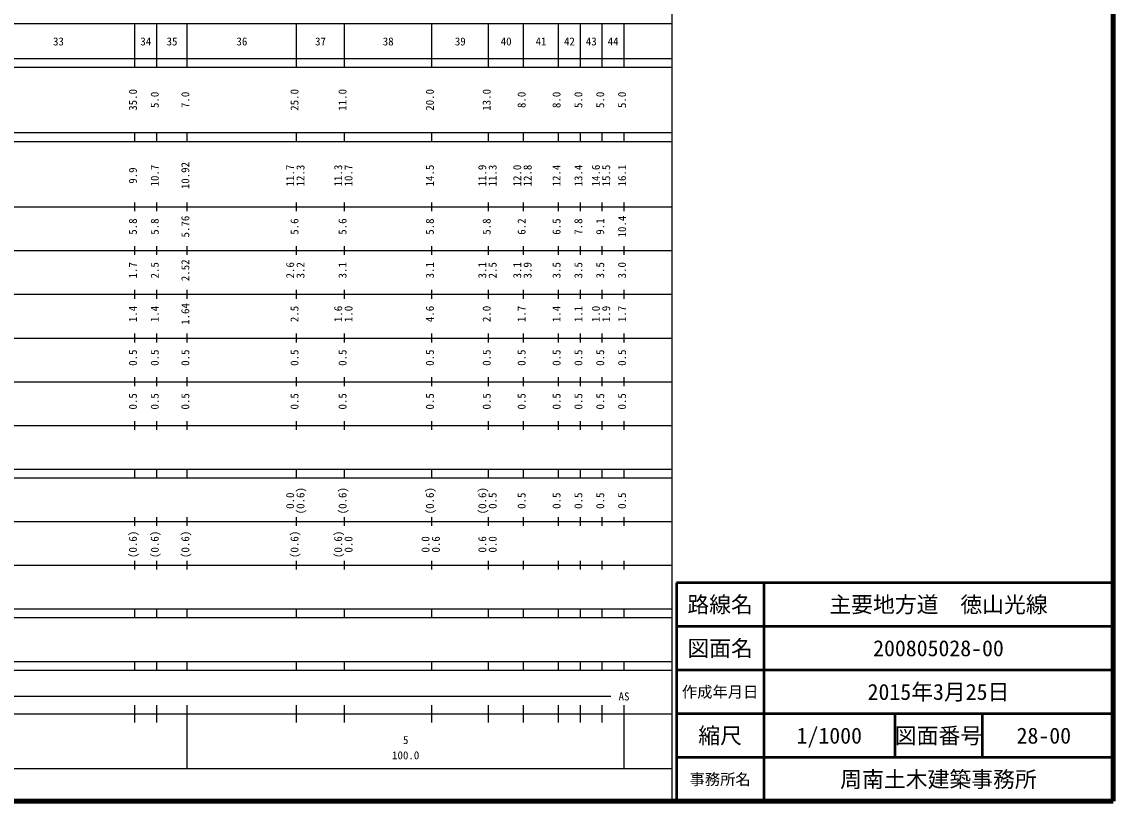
# Model space of a CAD drawing. Units: millimetres on the paper, enlarged 1000 times. Extents: x 40000 to 680000, y 20000 to 380000.
# Drawn here: x 430108 to 680000, y 20000 to 198357 of the extents above; entities that cross this region are included whole.
import ezdxf
from ezdxf.enums import TextEntityAlignment as Align

# ---------------------------------------------------------------- set-up
doc = ezdxf.new("R2010")
doc.units = ezdxf.units.MM
doc.header["$LTSCALE"] = 1000
for name, color, linetype, lineweight in [('M-TTL', 2, 'Continuous', 140), ('M-TTL-BAND', 7, 'Continuous', 25), ('M-TTL-FRAM', 2, 'Continuous', 50), ('M-TTL-LINE', 7, 'Continuous', 50)]:
    doc.layers.add(name, color=color, linetype=linetype, lineweight=lineweight)
doc.layers.add('M-TTL-TXT', color=7, linetype='Continuous')
doc.styles.add('ＭＳ ゴシック', font='')
doc.styles.get('ＭＳ ゴシック').set_extended_font_data('MS Gothic')

msp = doc.modelspace()

# ---------------------------------------------------------------- linework, layer by layer
at = {"layer": 'M-TTL'}
for p, q in [((680000, 20000), (680000, 380000)), ((40000, 20000), (680000, 20000))]:
    msp.add_line(p, q, dxfattribs=at)
at = {"layer": 'M-TTL-BAND'}
for p, q in [((579000, 20000), (579000, 370000)), ((68000, 198000), (579000, 198000)), ((456000, 188000), (456000, 198000)), ((461000, 188000), (461000, 198000)), ((468000, 188000), (468000, 198000)), ((493000, 188000), (493000, 198000)), ((504000, 188000), (504000, 198000)), ((524000, 188000), (524000, 198000)), ((537000, 188000), (537000, 198000)), ((545000, 188000), (545000, 198000)), ((553000, 188000), (553000, 198000)), ((558000, 188000), (558000, 198000)), ((563000, 188000), (563000, 198000)), ((568000, 188000), (568000, 198000)), ((40000, 190000), (579000, 190000)), ((40000, 188000), (579000, 188000)), ((40000, 173000), (579000, 173000)), ((456000, 171000), (456000, 173000)), ((461000, 171000), (461000, 173000)), ((468000, 171000), (468000, 173000)), ((493000, 171000), (493000, 173000)), ((504000, 171000), (504000, 173000)), ((524000, 171000), (524000, 173000)), ((537000, 171000), (537000, 173000)), ((545000, 171000), (545000, 173000)), ((553000, 171000), (553000, 173000)), ((558000, 171000), (558000, 173000)), ((563000, 171000), (563000, 173000)), ((568000, 171000), (568000, 173000)), ((40000, 171000), (579000, 171000)), ((40000, 156000), (579000, 156000)), ((456000, 155000), (456000, 157000)), ((461000, 155000), (461000, 157000)), ((468000, 155000), (468000, 157000)), ((493000, 155000), (493000, 157000)), ((504000, 155000), (504000, 157000)), ((524000, 155000), (524000, 157000)), ((537000, 155000), (537000, 157000)), ((545000, 155000), (545000, 157000)), ((553000, 155000), (553000, 157000)), ((558000, 155000), (558000, 157000)), ((563000, 155000), (563000, 157000)), ((568000, 155000), (568000, 157000)), ((46000, 146000), (579000, 146000)), ((456000, 145000), (456000, 147000)), ((461000, 145000), (461000, 147000)), ((468000, 145000), (468000, 147000)), ((493000, 145000), (493000, 147000)), ((504000, 145000), (504000, 147000)), ((524000, 145000), (524000, 147000)), ((537000, 145000), (537000, 147000)), ((545000, 145000), (545000, 147000)), ((553000, 145000), (553000, 147000)), ((558000, 145000), (558000, 147000)), ((563000, 145000), (563000, 147000)), ((568000, 145000), (568000, 147000)), ((52000, 136000), (579000, 136000)), ((456000, 135000), (456000, 137000)), ((461000, 135000), (461000, 137000)), ((468000, 135000), (468000, 137000)), ((493000, 135000), (493000, 137000)), ((504000, 135000), (504000, 137000)), ((524000, 135000), (524000, 137000)), ((537000, 135000), (537000, 137000)), ((545000, 135000), (545000, 137000)), ((553000, 135000), (553000, 137000)), ((558000, 135000), (558000, 137000)), ((563000, 135000), (563000, 137000)), ((568000, 135000), (568000, 137000)), ((46000, 126000), (579000, 126000)), ((456000, 125000), (456000, 127000)), ((461000, 125000), (461000, 127000)), ((468000, 125000), (468000, 127000)), ((493000, 125000), (493000, 127000)), ((504000, 125000), (504000, 127000)), ((524000, 125000), (524000, 127000)), ((537000, 125000), (537000, 127000)), ((545000, 125000), (545000, 127000)), ((553000, 125000), (553000, 127000)), ((558000, 125000), (558000, 127000)), ((563000, 125000), (563000, 127000)), ((568000, 125000), (568000, 127000)), ((52000, 116000), (579000, 116000)), ((456000, 115000), (456000, 117000)), ((461000, 115000), (461000, 117000)), ((468000, 115000), (468000, 117000)), ((493000, 115000), (493000, 117000)), ((504000, 115000), (504000, 117000)), ((524000, 115000), (524000, 117000)), ((537000, 115000), (537000, 117000)), ((545000, 115000), (545000, 117000)), ((553000, 115000), (553000, 117000)), ((558000, 115000), (558000, 117000)), ((563000, 115000), (563000, 117000)), ((568000, 115000), (568000, 117000)), ((46000, 106000), (579000, 106000)), ((456000, 105000), (456000, 107000)), ((461000, 105000), (461000, 107000)), ((468000, 105000), (468000, 107000)), ((493000, 105000), (493000, 107000)), ((504000, 105000), (504000, 107000)), ((524000, 105000), (524000, 107000)), ((537000, 105000), (537000, 107000)), ((545000, 105000), (545000, 107000)), ((553000, 105000), (553000, 107000)), ((558000, 105000), (558000, 107000)), ((563000, 105000), (563000, 107000)), ((568000, 105000), (568000, 107000)), ((40000, 96000), (579000, 96000)), ((456000, 94000), (456000, 96000)), ((461000, 94000), (461000, 96000)), ((468000, 94000), (468000, 96000)), ((493000, 94000), (493000, 96000)), ((504000, 94000), (504000, 96000)), ((524000, 94000), (524000, 96000)), ((537000, 94000), (537000, 96000)), ((545000, 94000), (545000, 96000)), ((553000, 94000), (553000, 96000)), ((558000, 94000), (558000, 96000)), ((563000, 94000), (563000, 96000)), ((568000, 94000), (568000, 96000)), ((40000, 94000), (579000, 94000)), ((456000, 83000), (456000, 85000)), ((461000, 83000), (461000, 85000)), ((468000, 83000), (468000, 85000)), ((493000, 83000), (493000, 85000)), ((504000, 83000), (504000, 85000)), ((524000, 83000), (524000, 85000)), ((537000, 83000), (537000, 85000)), ((545000, 83000), (545000, 85000)), ((553000, 83000), (553000, 85000)), ((558000, 83000), (558000, 85000)), ((563000, 83000), (563000, 85000)), ((568000, 83000), (568000, 85000)), ((49000, 84000), (579000, 84000)), ((456000, 73000), (456000, 75000)), ((461000, 73000), (461000, 75000)), ((468000, 73000), (468000, 75000)), ((493000, 73000), (493000, 75000)), ((504000, 73000), (504000, 75000)), ((524000, 73000), (524000, 75000)), ((537000, 73000), (537000, 75000)), ((545000, 73000), (545000, 75000)), ((553000, 73000), (553000, 75000)), ((558000, 73000), (558000, 75000)), ((563000, 73000), (563000, 75000)), ((568000, 73000), (568000, 75000)), ((40000, 74000), (579000, 74000)), ((40000, 64000), (579000, 64000)), ((456000, 62000), (456000, 64000)), ((461000, 62000), (461000, 64000)), ((468000, 62000), (468000, 64000)), ((493000, 62000), (493000, 64000)), ((504000, 62000), (504000, 64000)), ((524000, 62000), (524000, 64000)), ((537000, 62000), (537000, 64000)), ((545000, 62000), (545000, 64000)), ((553000, 62000), (553000, 64000)), ((558000, 62000), (558000, 64000)), ((563000, 62000), (563000, 64000)), ((568000, 62000), (568000, 64000)), ((40000, 62000), (579000, 62000)), ((40000, 52000), (579000, 52000)), ((40000, 50000), (579000, 50000)), ((456000, 50000), (456000, 52000)), ((461000, 50000), (461000, 52000)), ((468000, 50000), (468000, 52000)), ((493000, 50000), (493000, 52000)), ((504000, 50000), (504000, 52000)), ((524000, 50000), (524000, 52000)), ((537000, 50000), (537000, 52000)), ((545000, 50000), (545000, 52000)), ((553000, 50000), (553000, 52000)), ((558000, 50000), (558000, 52000)), ((563000, 50000), (563000, 52000)), ((568000, 50000), (568000, 52000)), ((71000, 44000), (565000, 44000)), ((40000, 40000), (579000, 40000)), ((456000, 38000), (456000, 42000)), ((461000, 38000), (461000, 42000)), ((468000, 27500), (468000, 42000)), ((493000, 38000), (493000, 42000)), ((504000, 38000), (504000, 42000)), ((524000, 38000), (524000, 42000)), ((537000, 38000), (537000, 42000)), ((545000, 38000), (545000, 42000)), ((553000, 38000), (553000, 42000)), ((558000, 38000), (558000, 42000)), ((563000, 38000), (563000, 42000)), ((568000, 27500), (568000, 42000)), ((68000, 27500), (579000, 27500))]:
    msp.add_line(p, q, dxfattribs=at)
at = {"layer": 'M-TTL-FRAM'}
for p, q in [((680000, 70000), (580000, 70000)), ((580000, 70000), (580000, 20000))]:
    msp.add_line(p, q, dxfattribs=at)
at = {"layer": 'M-TTL-LINE'}
for p, q in [((600000, 70000), (600000, 20000)), ((680000, 60000), (580000, 60000)), ((680000, 50000), (580000, 50000)), ((680000, 40000), (580000, 40000)), ((630000, 40000), (630000, 30000)), ((650000, 40000), (650000, 30000)), ((680000, 30000), (580000, 30000))]:
    msp.add_line(p, q, dxfattribs=at)

# ---------------------------------------------------------------- texts
at = {"layer": 'M-TTL-BAND', "style": 'ＭＳ ゴシック'}
for s, p in [('33', (438500, 192405)), ('34', (458500, 192405)), ('35', (464500, 192405)), ('36', (480500, 192405)), ('37', (498500, 192405)), ('38', (514000, 192405)), ('39', (530500, 192405)), ('40', (541000, 192405)), ('41', (549000, 192405)), ('42', (555500, 192405)), ('43', (560500, 192405)), ('44', (565500, 192405)), ('AS', (568000, 42500)), ('5', (518000, 32523)), ('100.0', (518000, 29033))]:
    msp.add_text(s, height=1833, dxfattribs=at).set_placement(p, align=Align.BOTTOM_CENTER)
for s, p in [('35.0', (457000, 180500)), ('25.0', (494000, 180500)), ('11.0', (505000, 180500)), ('20.0', (525000, 180500)), ('13.0', (538000, 180500)), ('5.0', (462000, 180500)), ('7.0', (469000, 180500)), ('8.0', (546000, 180500)), ('8.0', (554000, 180500)), ('5.0', (559000, 180500)), ('5.0', (564000, 180500)), ('5.0', (569000, 180500)), ('10.7', (462000, 163174)), ('10.92', (469000, 163174)), ('11.7', (493000, 163174)), ('12.3', (495370, 163174)), ('11.3', (504000, 163174)), ('10.7', (506370, 163174)), ('14.5', (525000, 163174)), ('11.9', (537000, 163174)), ('11.3', (539370, 163174)), ('12.0', (545000, 163174)), ('12.8', (547370, 163174)), ('12.4', (554000, 163174)), ('13.4', (559000, 163174)), ('14.6', (563000, 163174)), ('15.5', (565370, 163174)), ('16.1', (569000, 163174)), ('9.9', (457000, 163174)), ('5.8', (457000, 151500)), ('5.8', (462000, 151500)), ('5.76', (469000, 151500)), ('5.6', (494000, 151500)), ('5.6', (505000, 151500)), ('5.8', (525000, 151500)), ('5.8', (538000, 151500)), ('6.2', (546000, 151500)), ('6.5', (554000, 151500)), ('7.8', (559000, 151500)), ('9.1', (564000, 151500)), ('10.4', (569000, 151500)), ('1.7', (457000, 141500)), ('2.5', (462000, 141500)), ('2.52', (469000, 141500)), ('2.6', (493000, 141500)), ('3.2', (495370, 141500)), ('3.1', (505000, 141500)), ('3.1', (525000, 141500)), ('3.1', (537000, 141500)), ('2.5', (539370, 141500)), ('3.1', (545000, 141500)), ('3.9', (547370, 141500)), ('3.5', (554000, 141500)), ('3.5', (559000, 141500)), ('3.5', (564000, 141500)), ('3.0', (569000, 141500)), ('1.4', (457000, 131500)), ('1.4', (462000, 131500)), ('1.64', (469000, 131500)), ('2.5', (494000, 131500)), ('1.6', (504000, 131500)), ('1.0', (506370, 131500)), ('4.6', (525000, 131500)), ('2.0', (538000, 131500)), ('1.7', (546000, 131500)), ('1.4', (554000, 131500)), ('1.1', (559000, 131500)), ('1.0', (563000, 131500)), ('1.9', (565370, 131500)), ('1.7', (569000, 131500)), ('0.5', (457000, 121500)), ('0.5', (462000, 121500)), ('0.5', (469000, 121500)), ('0.5', (494000, 121500)), ('0.5', (505000, 121500)), ('0.5', (525000, 121500)), ('0.5', (538000, 121500)), ('0.5', (546000, 121500)), ('0.5', (554000, 121500)), ('0.5', (559000, 121500)), ('0.5', (564000, 121500)), ('0.5', (569000, 121500)), ('0.5', (457000, 111500)), ('0.5', (462000, 111500)), ('0.5', (469000, 111500)), ('0.5', (494000, 111500)), ('0.5', (505000, 111500)), ('0.5', (525000, 111500)), ('0.5', (538000, 111500)), ('0.5', (546000, 111500)), ('0.5', (554000, 111500)), ('0.5', (559000, 111500)), ('0.5', (564000, 111500)), ('0.5', (569000, 111500)), ('0.0', (493000, 88764)), ('(0.6)', (495370, 88764)), ('(0.6)', (505000, 88764)), ('(0.6)', (525000, 88764)), ('(0.6)', (537000, 88764)), ('0.5', (539370, 88764)), ('0.5', (546000, 88764)), ('0.5', (554000, 88764)), ('0.5', (559000, 88764)), ('0.5', (564000, 88764)), ('0.5', (569000, 88764)), ('(0.6)', (457000, 78764)), ('(0.6)', (462000, 78764)), ('(0.6)', (469000, 78764)), ('(0.6)', (494000, 78764)), ('(0.6)', (504000, 78764)), ('0.0', (506370, 78764)), ('0.0', (524000, 78764)), ('0.6', (526370, 78764)), ('0.6', (537000, 78764)), ('0.0', (539370, 78764))]:
    msp.add_text(s, height=1833, rotation=90, dxfattribs=at).set_placement(p, align=Align.BOTTOM_CENTER)
at = {"layer": 'M-TTL-TXT', "style": 'ＭＳ ゴシック'}
for s, height, p in [('路線名', 3666, (590000, 65000)), ('路線名', 3666, (590000, 65000)), ('主要地方道\u3000徳山光線', 3666, (640000, 65000)), ('図面名', 3666, (590000, 55000)), ('図面名', 3666, (590000, 55000)), ('200805028-00', 3666, (640000, 55000)), ('作成年月日', 2566, (590000, 45000)), ('作成年月日', 2566, (590000, 45000)), ('2015年3月25日', 3666, (640000, 45000)), ('縮尺', 3666, (590000, 35000)), ('縮尺', 3666, (590000, 35000)), ('1/1000', 3666, (615000, 35000)), ('図面番号', 3666, (640000, 35000)), ('図面番号', 3666, (640000, 35000)), ('28-00', 3666, (664125, 35000)), ('事務所名', 2566, (590000, 25000)), ('事務所名', 2566, (590000, 25000)), ('周南土木建築事務所', 3666, (640000, 25000))]:
    msp.add_text(s, height=height, dxfattribs=at).set_placement(p, align=Align.MIDDLE_CENTER)

doc.saveas('drawing.dxf')
